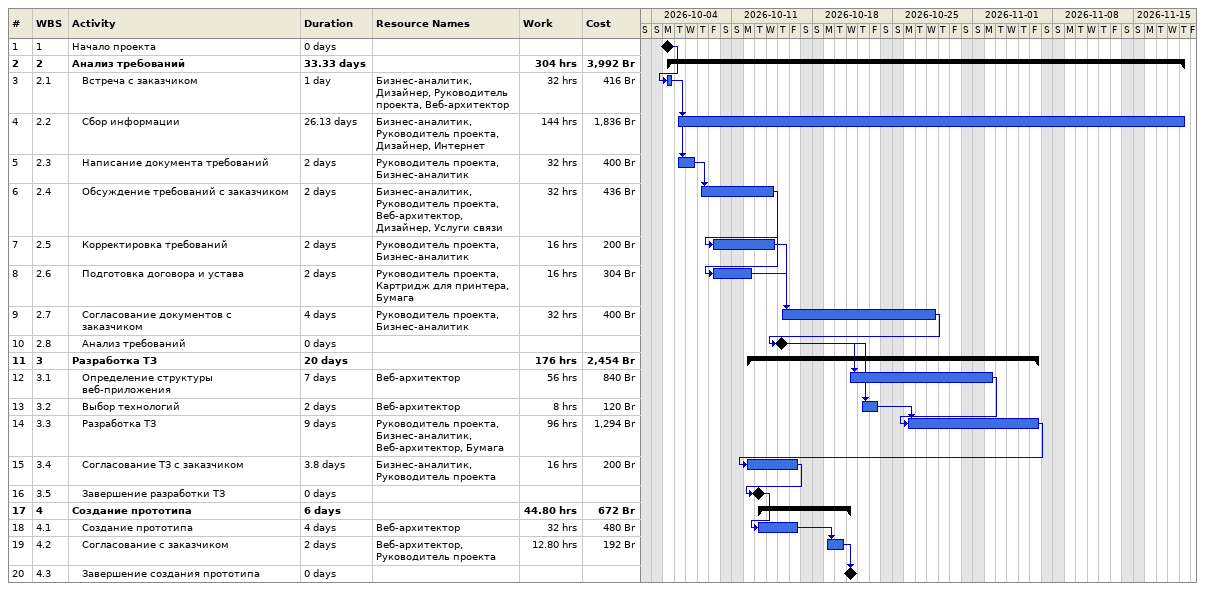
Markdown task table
| ID | WBS | Task | Duration | Start | Finish | Predecessors | Resources | Work (h) | Cost (Br) |
|---|---|---|---|---|---|---|---|---|---|
| 1 | 1 | Начало проекта | 0d | 2026-10-05 | 2026-10-05 |  |  |  |  |
| 2 | 2 | **Анализ требований** | 33.33d | 2026-10-05 | 2026-11-19 |  |  | 304 | 3992 |
| 3 | 2.1 | Встреча с заказчиком | 1d | 2026-10-05 | 2026-10-05 | 1 | Бизнес-аналитик, Дизайнер, Руководитель проекта, Веб-архитектор | 32 | 416 |
| 4 | 2.2 | Сбор информации | 26.13d | 2026-10-06 | 2026-11-19 | 3 | Бизнес-аналитик, Руководитель проекта, Дизайнер, Интернет | 144 | 1836 |
| 5 | 2.3 | Написание документа требований | 2d | 2026-10-06 | 2026-10-07 | 3 | Руководитель проекта, Бизнес-аналитик | 32 | 400 |
| 6 | 2.4 | Обсуждение требований с заказчиком | 2d | 2026-10-08 | 2026-10-14 | 5 | Бизнес-аналитик, Руководитель проекта, Веб-архитектор, Дизайнер, Услуги связи | 32 | 436 |
| 7 | 2.5 | Корректировка требований | 2d | 2026-10-09 | 2026-10-14 | 6 | Руководитель проекта, Бизнес-аналитик | 16 | 200 |
| 8 | 2.6 | Подготовка договора и устава | 2d | 2026-10-09 | 2026-10-12 | 6 | Руководитель проекта, Картридж для принтера, Бумага | 16 | 304 |
| 9 | 2.7 | Согласование документов с заказчиком | 4d | 2026-10-15 | 2026-10-28 | 7, 8 | Руководитель проекта, Бизнес-аналитик | 32 | 400 |
| 10 | 2.8 | Анализ требований | 0d | 2026-10-15 | 2026-10-15 | 9 |  |  |  |
| 11 | 3 | **Разработка ТЗ** | 20d | 2026-10-12 | 2026-11-06 |  |  | 176 | 2454 |
| 12 | 3.1 | Определение структуры веб-приложения | 7d | 2026-10-21 | 2026-11-02 | 10 | Веб-архитектор | 56 | 840 |
| 13 | 3.2 | Выбор технологий | 2d | 2026-10-22 | 2026-10-23 | 10 | Веб-архитектор | 8 | 120 |
| 14 | 3.3 | Разработка ТЗ | 9d | 2026-10-26 | 2026-11-06 | 12, 13 | Руководитель проекта, Бизнес-аналитик, Веб-архитектор, Бумага | 96 | 1294 |
| 15 | 3.4 | Согласование ТЗ с заказчиком | 3.8d | 2026-10-12 | 2026-10-16 | 14 | Бизнес-аналитик, Руководитель проекта | 16 | 200 |
| 16 | 3.5 | Завершение разработки ТЗ | 0d | 2026-10-13 | 2026-10-13 | 15 |  |  |  |
| 17 | 4 | **Создание прототипа** | 6d | 2026-10-13 | 2026-10-21 |  |  | 44.80 | 672 |
| 18 | 4.1 | Создание прототипа | 4d | 2026-10-13 | 2026-10-16 | 16 | Веб-архитектор | 32 | 480 |
| 19 | 4.2 | Согласование с заказчиком | 2d | 2026-10-19 | 2026-10-20 | 18 | Веб-архитектор, Руководитель проекта | 12.80 | 192 |
| 20 | 4.3 | Завершение создания прототипа | 0d | 2026-10-21 | 2026-10-21 | 19 |  |  |  |
